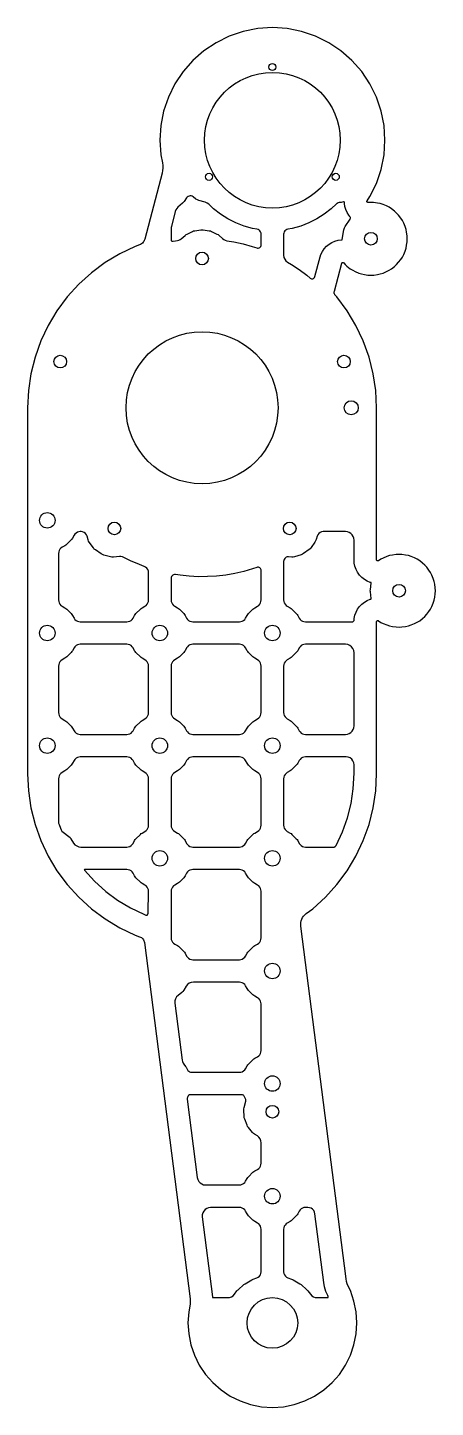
# Model space of a CAD drawing. Header units: millimetres. Extents: x 0 to 145, y 0 to 490.
import ezdxf

# ---------------------------------------------------------------- set-up
doc = ezdxf.new("R2010")
doc.units = ezdxf.units.MM
doc.layers.add('CUT', color=7, linetype='Continuous')

msp = doc.modelspace()

# ---------------------------------------------------------------- linework, layer by layer
at = {"layer": 'CUT'}
for points in [[(123.96, 434.69), (125.64, 439.65), (126.66, 444.78), (127, 450), (126.66, 455.22), (125.64, 460.35), (123.96, 465.31), (121.64, 470), (118.73, 474.35), (115.28, 478.28), (111.35, 481.73), (107, 484.64), (102.31, 486.96), (97.35, 488.64), (92.22, 489.66), (87, 490), (81.78, 489.66), (76.65, 488.64), (71.69, 486.96), (67, 484.64), (62.65, 481.73), (58.72, 478.28), (55.27, 474.35), (52.36, 470), (50.04, 465.31), (48.36, 460.35), (47.34, 455.22), (47, 450), (47.34, 444.78), (47.91, 441.92), (48.04, 441.02), (48.06, 440.11), (47.98, 439.21), (47.8, 438.32), (41.62, 414.82), (41.49, 414.44), (41.31, 414.08), (41.08, 413.75), (40.81, 413.45), (40.49, 413.19), (40.15, 412.98), (39.78, 412.82), (38.27, 412.28), (32.77, 409.68), (27.55, 406.55), (22.67, 402.93), (18.16, 398.84), (14.07, 394.33), (10.45, 389.45), (7.32, 384.23), (4.72, 378.73), (2.67, 373), (1.19, 367.1), (0.3, 361.08), (0, 355), (0, 225), (0.3, 218.92), (1.19, 212.9), (2.67, 207), (4.72, 201.27), (7.32, 195.77), (10.45, 190.55), (14.07, 185.67), (18.16, 181.16), (22.67, 177.07), (27.55, 173.45), (32.77, 170.32), (38.27, 167.72), (39.83, 167.16), (40.15, 167.02), (40.46, 166.84), (40.73, 166.61), (40.97, 166.35), (41.18, 166.06), (41.34, 165.74), (41.45, 165.4), (41.52, 165.06), (57.75, 38.51), (57.81, 37.65), (57.78, 36.79), (57.66, 35.93), (57.26, 33.92), (57, 30), (57.26, 26.08), (58.02, 22.24), (59.28, 18.52), (61.02, 15), (63.2, 11.74), (65.79, 8.79), (68.74, 6.2), (72, 4.02), (75.52, 2.28), (79.24, 1.02), (83.08, 0.26), (87, 0), (90.92, 0.26), (94.76, 1.02), (98.48, 2.28), (102, 4.02), (105.26, 6.2), (108.21, 8.79), (110.8, 11.74), (112.98, 15), (114.72, 18.52), (115.98, 22.24), (116.74, 26.08), (117, 30), (116.74, 33.92), (115.98, 37.76), (114.72, 41.48), (113.92, 43.09), (113.57, 43.91), (113.32, 44.75), (113.16, 45.62), (97.1, 170.89), (97.06, 171.52), (97.11, 172.16), (97.23, 172.77), (97.44, 173.37), (97.73, 173.94), (98.09, 174.46), (98.51, 174.93), (98.99, 175.34), (101.33, 177.07), (105.84, 181.16), (109.93, 185.67), (113.55, 190.55), (116.68, 195.77), (119.28, 201.27), (121.33, 207), (122.81, 212.9), (123.7, 218.92), (124, 225), (124, 278.97), (124, 279.03), (124.02, 279.09), (124.04, 279.15), (124.07, 279.21), (124.11, 279.26), (124.15, 279.3), (124.2, 279.34), (124.25, 279.38), (124.31, 279.4), (124.38, 279.42), (124.44, 279.42), (124.5, 279.42), (124.56, 279.41), (124.62, 279.39), (124.68, 279.36), (124.74, 279.33), (124.76, 279.31), (125.53, 278.79), (126.36, 278.39), (127.66, 277.85), (128.65, 277.51), (129.68, 277.31), (130.96, 277.14), (132, 277.07), (133.04, 277.14), (134.32, 277.31), (135.35, 277.51), (136.34, 277.85), (137.53, 278.34), (138.47, 278.8), (139.34, 279.38), (140.36, 280.17), (141.14, 280.86), (141.83, 281.64), (142.62, 282.66), (143.2, 283.53), (143.66, 284.47), (144.15, 285.66), (144.49, 286.65), (144.69, 287.68), (144.86, 288.96), (144.93, 290), (144.86, 291.04), (144.69, 292.32), (144.49, 293.35), (144.15, 294.34), (143.66, 295.53), (143.2, 296.47), (142.62, 297.34), (141.83, 298.36), (141.14, 299.14), (140.36, 299.83), (139.34, 300.62), (138.47, 301.2), (137.53, 301.66), (136.34, 302.15), (135.35, 302.49), (134.32, 302.69), (133.04, 302.86), (132, 302.93), (130.96, 302.86), (129.68, 302.69), (128.65, 302.49), (127.66, 302.15), (126.36, 301.61), (125.53, 301.21), (124.76, 300.69), (124.74, 300.67), (124.68, 300.64), (124.62, 300.61), (124.56, 300.59), (124.5, 300.58), (124.44, 300.58), (124.38, 300.58), (124.31, 300.6), (124.25, 300.62), (124.2, 300.66), (124.15, 300.7), (124.11, 300.74), (124.07, 300.79), (124.04, 300.85), (124.02, 300.91), (124, 300.97), (124, 301.03), (124, 355), (123.7, 361.08), (122.81, 367.1), (121.33, 373), (119.28, 378.73), (116.68, 384.23), (113.55, 389.45), (109.93, 394.33), (109.35, 394.97), (109.24, 395.11), (109.14, 395.27), (109.06, 395.44), (109, 395.62), (108.97, 395.81), (108.96, 396), (108.97, 396.18), (109.01, 396.37), (111.63, 406.32), (111.65, 406.37), (111.67, 406.42), (111.7, 406.46), (111.74, 406.5), (111.78, 406.54), (111.83, 406.57), (111.88, 406.59), (111.93, 406.6), (111.98, 406.61), (112.03, 406.61), (112.09, 406.6), (112.14, 406.58), (112.19, 406.56), (112.23, 406.53), (112.27, 406.5), (112.31, 406.46), (112.33, 406.43), (112.84, 405.84), (113.43, 405.33), (114.66, 404.38), (115.53, 403.8), (116.47, 403.34), (117.66, 402.85), (118.65, 402.51), (119.68, 402.31), (120.96, 402.14), (122, 402.07), (123.04, 402.14), (124.32, 402.31), (125.35, 402.51), (126.34, 402.85), (127.53, 403.34), (128.47, 403.8), (129.34, 404.38), (130.36, 405.17), (131.14, 405.86), (131.83, 406.64), (132.62, 407.66), (133.2, 408.53), (133.66, 409.47), (134.15, 410.66), (134.49, 411.65), (134.69, 412.68), (134.86, 413.96), (134.93, 415), (134.86, 416.04), (134.69, 417.32), (134.49, 418.35), (134.15, 419.34), (133.66, 420.53), (133.2, 421.47), (132.62, 422.34), (131.83, 423.36), (131.14, 424.14), (130.36, 424.83), (129.34, 425.62), (128.47, 426.2), (127.53, 426.66), (126.34, 427.15), (125.35, 427.49), (124.32, 427.69), (122.91, 427.88), (122, 427.94), (121.09, 427.88), (121.05, 427.88), (121, 427.87), (120.94, 427.88), (120.89, 427.89), (120.83, 427.91), (120.78, 427.93), (120.74, 427.96), (120.7, 428), (120.66, 428.04), (120.63, 428.09), (120.61, 428.14), (120.59, 428.2), (120.58, 428.25), (120.58, 428.31), (120.59, 428.36), (120.6, 428.42), (120.62, 428.47), (120.65, 428.52), (121.64, 430)], [(81.44, 411.74), (81.71, 411.68), (81.99, 411.69), (82.26, 411.76), (82.51, 411.9), (82.71, 412.08), (82.87, 412.32), (82.97, 412.58), (83, 412.86), (83, 416.62), (82.95, 417.04), (82.81, 417.44), (82.57, 417.79), (82.27, 418.08), (81.9, 418.29), (81.49, 418.41), (79.93, 418.69), (76.92, 419.52), (74.01, 420.65), (71.22, 422.05), (68.58, 423.71), (66.11, 425.63), (64.38, 427.26), (63.8, 427.69), (63.12, 427.97), (60.9, 428.58), (60.34, 428.8), (59.84, 429.12), (58.85, 429.89), (58.52, 430.1), (58.15, 430.21), (57.76, 430.24), (57.38, 430.18), (57.02, 430.03), (56.71, 429.8), (56.46, 429.5), (55.66, 428.29), (55.41, 427.95), (55.11, 427.66), (53.44, 426.22), (53.02, 425.78), (52.7, 425.27), (52.49, 424.71), (51.1, 419.41), (51.02, 419.03), (51, 418.65), (51, 414.74), (51.02, 414.58), (51.08, 414.44), (51.17, 414.31), (51.29, 414.21), (51.43, 414.14), (51.59, 414.1), (51.75, 414.11), (52.52, 414.25), (53.3, 414.36), (53.78, 414.48), (54.22, 414.69), (54.61, 414.98), (55.95, 416.21), (56.3, 416.48), (56.69, 416.7), (58.61, 417.61), (59.02, 417.77), (59.45, 417.87), (61.56, 418.18), (62, 418.22), (62.44, 418.18), (64.55, 417.87), (64.98, 417.77), (65.39, 417.61), (67.31, 416.7), (67.7, 416.48), (68.05, 416.21), (69.29, 415.07), (69.75, 414.73), (70.27, 414.48), (70.83, 414.33), (73.28, 413.93), (76.57, 413.2), (79.81, 412.3)], [(112.59, 427.93), (112.58, 428), (112.55, 428.06), (112.51, 428.12), (112.45, 428.16), (112.39, 428.18), (112.32, 428.19), (112.25, 428.18), (111.39, 427.94), (110.76, 427.86), (110.38, 427.76), (110.03, 427.59), (109.72, 427.36), (107.89, 425.63), (105.42, 423.71), (102.78, 422.05), (99.99, 420.65), (97.08, 419.52), (94.07, 418.69), (92.51, 418.41), (92.1, 418.29), (91.73, 418.08), (91.43, 417.79), (91.19, 417.44), (91.05, 417.04), (91, 416.62), (91, 409.13), (91.09, 408.41), (91.37, 407.74), (91.81, 407.16), (92.38, 406.71), (93.82, 405.87), (96.55, 404.05), (99.18, 402.09), (100.46, 401.02), (100.68, 400.89), (100.92, 400.8), (101.17, 400.79), (101.42, 400.83), (101.66, 400.94), (101.85, 401.1), (102.01, 401.31), (102.1, 401.55), (103.96, 408.63), (104.25, 409.47), (104.78, 410.52), (105.44, 411.48), (106.24, 412.34), (107.14, 413.08), (108.14, 413.69), (109.22, 414.15), (110.34, 414.46), (111.51, 414.61), (111.63, 414.61), (111.67, 414.62), (111.7, 414.63), (111.73, 414.65), (111.75, 414.67), (111.77, 414.7), (111.78, 414.73), (112.39, 418.23), (112.57, 418.84), (112.87, 419.4), (114.6, 421.93), (114.69, 422.12), (114.74, 422.32), (114.72, 422.52), (114.66, 422.71), (114.55, 422.89), (114.15, 423.36), (113.55, 424.33), (113.09, 425.36), (112.77, 426.45), (112.59, 427.57)], [(41.71, 284.52), (42.14, 284.83), (42.51, 285.23), (42.78, 285.69), (42.94, 286.2), (43, 286.73), (43, 296.39), (42.93, 296.98), (42.72, 297.53), (42.38, 298.01), (41.93, 298.4), (41.41, 298.67), (39.75, 299.28), (36.57, 300.66), (34.24, 301.83), (33.72, 302.03), (33.18, 302.14), (32.63, 302.14), (30.5, 301.95), (29.98, 301.95), (29.47, 302.04), (27.09, 302.67), (26.6, 302.84), (26.15, 303.1), (24.12, 304.49), (23.72, 304.82), (23.38, 305.21), (21.94, 307.21), (21.68, 307.65), (21.49, 308.13), (21.12, 309.39), (20.9, 309.92), (20.54, 310.37), (20.08, 310.71), (19.55, 310.93), (18.99, 311), (18.73, 311), (18.2, 310.94), (17.69, 310.78), (17.23, 310.51), (16.83, 310.14), (16.52, 309.71), (15.98, 308.73), (15.75, 308.38), (15.48, 308.07), (13.93, 306.52), (13.62, 306.25), (13.27, 306.02), (12.29, 305.48), (11.86, 305.17), (11.49, 304.77), (11.22, 304.31), (11.06, 303.8), (11, 303.27), (11, 286.73), (11.06, 286.2), (11.22, 285.69), (11.49, 285.23), (11.86, 284.83), (12.29, 284.52), (13.27, 283.98), (13.62, 283.75), (13.93, 283.48), (15.48, 281.93), (15.75, 281.62), (15.98, 281.27), (16.52, 280.29), (16.83, 279.86), (17.23, 279.49), (17.69, 279.22), (18.2, 279.06), (18.73, 279), (35.27, 279), (35.8, 279.06), (36.31, 279.22), (36.77, 279.49), (37.17, 279.86), (37.48, 280.29), (38.02, 281.27), (38.25, 281.62), (38.52, 281.93), (40.07, 283.48), (40.38, 283.75), (40.73, 283.98)], [(116, 300.76), (116, 308), (115.92, 308.67), (115.7, 309.3), (115.35, 309.87), (114.87, 310.35), (114.3, 310.7), (113.67, 310.92), (113, 311), (105.01, 311), (104.45, 310.93), (103.92, 310.71), (103.46, 310.37), (103.11, 309.92), (102.88, 309.39), (102.55, 308.2), (102.37, 307.74), (102.12, 307.3), (100.74, 305.34), (100.42, 304.95), (100.04, 304.63), (98.09, 303.22), (97.66, 302.96), (97.19, 302.78), (94.9, 302.09), (94.4, 301.99), (93.9, 301.97), (92.67, 302.03), (92.3, 302), (91.95, 301.89), (91.63, 301.7), (91.37, 301.45), (91.17, 301.14), (91.04, 300.79), (91, 300.43), (91, 286.73), (91.06, 286.2), (91.22, 285.69), (91.49, 285.23), (91.86, 284.83), (92.29, 284.52), (93.27, 283.98), (93.62, 283.75), (93.93, 283.48), (95.48, 281.93), (95.75, 281.62), (95.98, 281.27), (96.52, 280.29), (96.83, 279.86), (97.23, 279.49), (97.69, 279.22), (98.2, 279.06), (98.73, 279), (115.44, 279), (115.59, 279.02), (115.73, 279.07), (115.85, 279.16), (115.94, 279.28), (116, 279.41), (116.03, 279.56), (116.06, 280.14), (116.31, 281.29), (116.71, 282.4), (117.26, 283.44), (117.95, 284.4), (118.76, 285.25), (119.69, 285.98), (120.71, 286.57), (121.8, 287.01), (121.99, 287.06), (122.03, 287.08), (122.07, 287.11), (122.11, 287.15), (122.13, 287.19), (122.14, 287.24), (122.14, 287.29), (121.81, 289.57), (121.78, 290), (121.81, 290.43), (122.14, 292.71), (122.14, 292.76), (122.13, 292.81), (122.11, 292.85), (122.07, 292.89), (122.03, 292.92), (121.99, 292.94), (121.8, 292.99), (120.71, 293.43), (119.69, 294.02), (118.76, 294.75), (117.95, 295.6), (117.26, 296.56), (116.71, 297.6), (116.31, 298.71), (116.06, 299.86)], [(81.71, 284.52), (82.14, 284.83), (82.51, 285.23), (82.78, 285.69), (82.94, 286.2), (83, 286.73), (83, 297.2), (82.97, 297.47), (82.87, 297.72), (82.72, 297.95), (82.52, 298.13), (82.29, 298.26), (82.03, 298.33), (81.76, 298.33), (81.49, 298.28), (79.92, 297.74), (76.8, 296.85), (73.63, 296.14), (70.42, 295.59), (67.19, 295.22), (63.94, 295.03), (60.69, 295.01), (57.45, 295.17), (54.21, 295.51), (52.57, 295.77), (52.24, 295.78), (51.91, 295.71), (51.61, 295.56), (51.36, 295.34), (51.16, 295.07), (51.04, 294.76), (51, 294.42), (51, 286.73), (51.06, 286.2), (51.22, 285.69), (51.49, 285.23), (51.86, 284.83), (52.29, 284.52), (53.27, 283.98), (53.62, 283.75), (53.93, 283.48), (55.48, 281.93), (55.75, 281.62), (55.98, 281.27), (56.52, 280.29), (56.83, 279.86), (57.23, 279.49), (57.69, 279.22), (58.2, 279.06), (58.73, 279), (75.27, 279), (75.8, 279.06), (76.31, 279.22), (76.77, 279.49), (77.17, 279.86), (77.48, 280.29), (78.02, 281.27), (78.25, 281.62), (78.52, 281.93), (80.07, 283.48), (80.38, 283.75), (80.73, 283.98)], [(43, 263.27), (42.94, 263.8), (42.78, 264.31), (42.51, 264.77), (42.14, 265.17), (41.71, 265.48), (40.73, 266.02), (40.38, 266.25), (40.07, 266.52), (38.52, 268.07), (38.25, 268.38), (38.02, 268.73), (37.48, 269.71), (37.17, 270.14), (36.77, 270.51), (36.31, 270.78), (35.8, 270.94), (35.27, 271), (18.73, 271), (18.2, 270.94), (17.69, 270.78), (17.23, 270.51), (16.83, 270.14), (16.52, 269.71), (15.98, 268.73), (15.75, 268.38), (15.48, 268.07), (13.93, 266.52), (13.62, 266.25), (13.27, 266.02), (12.29, 265.48), (11.86, 265.17), (11.49, 264.77), (11.22, 264.31), (11.06, 263.8), (11, 263.27), (11, 246.73), (11.06, 246.2), (11.22, 245.69), (11.49, 245.23), (11.86, 244.83), (12.29, 244.52), (13.27, 243.98), (13.62, 243.75), (13.93, 243.48), (15.48, 241.93), (15.75, 241.62), (15.98, 241.27), (16.52, 240.29), (16.83, 239.86), (17.23, 239.49), (17.69, 239.22), (18.2, 239.06), (18.73, 239), (35.27, 239), (35.8, 239.06), (36.31, 239.22), (36.77, 239.49), (37.17, 239.86), (37.48, 240.29), (38.02, 241.27), (38.25, 241.62), (38.52, 241.93), (40.07, 243.48), (40.38, 243.75), (40.73, 243.98), (41.71, 244.52), (42.14, 244.83), (42.51, 245.23), (42.78, 245.69), (42.94, 246.2), (43, 246.73)], [(83, 263.27), (82.94, 263.8), (82.78, 264.31), (82.51, 264.77), (82.14, 265.17), (81.71, 265.48), (80.73, 266.02), (80.38, 266.25), (80.07, 266.52), (78.52, 268.07), (78.25, 268.38), (78.02, 268.73), (77.48, 269.71), (77.17, 270.14), (76.77, 270.51), (76.31, 270.78), (75.8, 270.94), (75.27, 271), (58.73, 271), (58.2, 270.94), (57.69, 270.78), (57.23, 270.51), (56.83, 270.14), (56.52, 269.71), (55.98, 268.73), (55.75, 268.38), (55.48, 268.07), (53.93, 266.52), (53.62, 266.25), (53.27, 266.02), (52.29, 265.48), (51.86, 265.17), (51.49, 264.77), (51.22, 264.31), (51.06, 263.8), (51, 263.27), (51, 246.73), (51.06, 246.2), (51.22, 245.69), (51.49, 245.23), (51.86, 244.83), (52.29, 244.52), (53.27, 243.98), (53.62, 243.75), (53.93, 243.48), (55.48, 241.93), (55.75, 241.62), (55.98, 241.27), (56.52, 240.29), (56.83, 239.86), (57.23, 239.49), (57.69, 239.22), (58.2, 239.06), (58.73, 239), (75.27, 239), (75.8, 239.06), (76.31, 239.22), (76.77, 239.49), (77.17, 239.86), (77.48, 240.29), (78.02, 241.27), (78.25, 241.62), (78.52, 241.93), (80.07, 243.48), (80.38, 243.75), (80.73, 243.98), (81.71, 244.52), (82.14, 244.83), (82.51, 245.23), (82.78, 245.69), (82.94, 246.2), (83, 246.73)], [(98.73, 271), (98.2, 270.94), (97.69, 270.78), (97.23, 270.51), (96.83, 270.14), (96.52, 269.71), (95.98, 268.73), (95.75, 268.38), (95.48, 268.07), (93.93, 266.52), (93.62, 266.25), (93.27, 266.02), (92.29, 265.48), (91.86, 265.17), (91.49, 264.77), (91.22, 264.31), (91.06, 263.8), (91, 263.27), (91, 246.73), (91.06, 246.2), (91.22, 245.69), (91.49, 245.23), (91.86, 244.83), (92.29, 244.52), (93.27, 243.98), (93.62, 243.75), (93.93, 243.48), (95.48, 241.93), (95.75, 241.62), (95.98, 241.27), (96.52, 240.29), (96.83, 239.86), (97.23, 239.49), (97.69, 239.22), (98.2, 239.06), (98.73, 239), (113, 239), (113.67, 239.08), (114.3, 239.3), (114.87, 239.65), (115.35, 240.13), (115.7, 240.7), (115.92, 241.33), (116, 242), (116, 268), (115.9, 268.78), (115.6, 269.5), (115.12, 270.12), (114.5, 270.6), (113.78, 270.9), (113, 271)], [(43, 223.27), (42.94, 223.8), (42.78, 224.31), (42.51, 224.77), (42.14, 225.17), (41.71, 225.48), (40.73, 226.02), (40.38, 226.25), (40.07, 226.52), (38.52, 228.07), (38.25, 228.38), (38.02, 228.73), (37.48, 229.71), (37.17, 230.14), (36.77, 230.51), (36.31, 230.78), (35.8, 230.94), (35.27, 231), (18.73, 231), (18.2, 230.94), (17.69, 230.78), (17.23, 230.51), (16.83, 230.14), (16.52, 229.71), (15.98, 228.73), (15.75, 228.38), (15.48, 228.07), (13.93, 226.52), (13.62, 226.25), (13.27, 226.02), (12.29, 225.48), (11.86, 225.17), (11.49, 224.77), (11.22, 224.31), (11.06, 223.8), (11, 223.27), (11, 207.99), (11.04, 207.48), (11.18, 206.98), (11.64, 205.67), (11.89, 205.14), (12.23, 204.68), (12.66, 204.29), (14.69, 202.74), (15.1, 202.37), (15.43, 201.93), (16.37, 200.42), (16.85, 199.83), (17.46, 199.38), (18.16, 199.1), (18.92, 199), (35.27, 199), (35.8, 199.06), (36.31, 199.22), (36.77, 199.49), (37.17, 199.86), (37.48, 200.29), (38.02, 201.27), (38.25, 201.62), (38.52, 201.93), (40.07, 203.48), (40.38, 203.75), (40.73, 203.98), (41.71, 204.52), (42.14, 204.83), (42.51, 205.23), (42.78, 205.69), (42.94, 206.2), (43, 206.73)], [(83, 223.27), (82.94, 223.8), (82.78, 224.31), (82.51, 224.77), (82.14, 225.17), (81.71, 225.48), (80.73, 226.02), (80.38, 226.25), (80.07, 226.52), (78.52, 228.07), (78.25, 228.38), (78.02, 228.73), (77.48, 229.71), (77.17, 230.14), (76.77, 230.51), (76.31, 230.78), (75.8, 230.94), (75.27, 231), (58.73, 231), (58.2, 230.94), (57.69, 230.78), (57.23, 230.51), (56.83, 230.14), (56.52, 229.71), (55.98, 228.73), (55.75, 228.38), (55.48, 228.07), (53.93, 226.52), (53.62, 226.25), (53.27, 226.02), (52.29, 225.48), (51.86, 225.17), (51.49, 224.77), (51.22, 224.31), (51.06, 223.8), (51, 223.27), (51, 206.73), (51.06, 206.2), (51.22, 205.69), (51.49, 205.23), (51.86, 204.83), (52.29, 204.52), (53.27, 203.98), (53.62, 203.75), (53.93, 203.48), (55.48, 201.93), (55.75, 201.62), (55.98, 201.27), (56.52, 200.29), (56.83, 199.86), (57.23, 199.49), (57.69, 199.22), (58.2, 199.06), (58.73, 199), (75.27, 199), (75.8, 199.06), (76.31, 199.22), (76.77, 199.49), (77.17, 199.86), (77.48, 200.29), (78.02, 201.27), (78.25, 201.62), (78.52, 201.93), (80.07, 203.48), (80.38, 203.75), (80.73, 203.98), (81.71, 204.52), (82.14, 204.83), (82.51, 205.23), (82.78, 205.69), (82.94, 206.2), (83, 206.73)], [(98.73, 231), (98.2, 230.94), (97.69, 230.78), (97.23, 230.51), (96.83, 230.14), (96.52, 229.71), (95.98, 228.73), (95.75, 228.38), (95.48, 228.07), (93.93, 226.52), (93.62, 226.25), (93.27, 226.02), (92.29, 225.48), (91.86, 225.17), (91.49, 224.77), (91.22, 224.31), (91.06, 223.8), (91, 223.27), (91, 206.73), (91.06, 206.2), (91.22, 205.69), (91.49, 205.23), (91.86, 204.83), (92.29, 204.52), (93.27, 203.98), (93.62, 203.75), (93.93, 203.48), (95.48, 201.93), (95.75, 201.62), (95.98, 201.27), (96.52, 200.29), (96.83, 199.86), (97.23, 199.49), (97.69, 199.22), (98.2, 199.06), (98.73, 199), (108.97, 199), (109.11, 199.02), (109.25, 199.07), (109.36, 199.16), (109.45, 199.27), (109.62, 199.55), (111.88, 204.34), (113.67, 209.33), (114.95, 214.47), (115.73, 219.71), (116, 225.2), (116, 228.16), (115.9, 228.89), (115.62, 229.58), (115.17, 230.17), (114.58, 230.62), (113.89, 230.9), (113.16, 231)], [(42.97, 183.27), (42.92, 183.8), (42.76, 184.31), (42.5, 184.77), (42.14, 185.17), (41.71, 185.48), (40.73, 186.02), (40.38, 186.25), (40.07, 186.52), (38.52, 188.07), (38.25, 188.38), (38.02, 188.73), (37.48, 189.71), (37.17, 190.14), (36.77, 190.51), (36.31, 190.78), (35.8, 190.94), (35.27, 191), (20.23, 191), (20.21, 191), (20.2, 190.99), (20.18, 190.98), (20.17, 190.97), (20.16, 190.95), (20.16, 190.93), (20.16, 190.91), (20.16, 190.89), (20.17, 190.88), (20.26, 190.75), (23.82, 186.82), (27.75, 183.26), (32, 180.11), (36.55, 177.38), (41.34, 175.12), (42.07, 174.86), (42.2, 174.83), (42.33, 174.83), (42.45, 174.86), (42.56, 174.92), (42.66, 175), (42.73, 175.11), (42.78, 175.23), (42.8, 175.35)], [(83, 183.27), (82.94, 183.8), (82.78, 184.31), (82.51, 184.77), (82.14, 185.17), (81.71, 185.48), (80.73, 186.02), (80.38, 186.25), (80.07, 186.52), (78.52, 188.07), (78.25, 188.38), (78.02, 188.73), (77.48, 189.71), (77.17, 190.14), (76.77, 190.51), (76.31, 190.78), (75.8, 190.94), (75.27, 191), (58.73, 191), (58.2, 190.94), (57.69, 190.78), (57.23, 190.51), (56.83, 190.14), (56.52, 189.71), (55.98, 188.73), (55.75, 188.38), (55.48, 188.07), (53.93, 186.52), (53.62, 186.25), (53.27, 186.02), (52.29, 185.48), (51.86, 185.17), (51.49, 184.77), (51.22, 184.31), (51.06, 183.8), (51, 183.27), (51, 166.73), (51.06, 166.2), (51.22, 165.69), (51.49, 165.23), (51.86, 164.83), (52.29, 164.52), (53.27, 163.98), (53.62, 163.75), (53.93, 163.48), (55.48, 161.93), (55.75, 161.62), (55.98, 161.27), (56.52, 160.29), (56.83, 159.86), (57.23, 159.49), (57.69, 159.22), (58.2, 159.06), (58.73, 159), (75.27, 159), (75.8, 159.06), (76.31, 159.22), (76.77, 159.49), (77.17, 159.86), (77.48, 160.29), (78.02, 161.27), (78.25, 161.62), (78.52, 161.93), (80.07, 163.48), (80.38, 163.75), (80.73, 163.98), (81.71, 164.52), (82.14, 164.83), (82.51, 165.23), (82.78, 165.69), (82.94, 166.2), (83, 166.73)], [(83, 143.27), (82.94, 143.8), (82.78, 144.31), (82.51, 144.77), (82.14, 145.17), (81.71, 145.48), (80.73, 146.02), (80.38, 146.25), (80.07, 146.52), (78.52, 148.07), (78.25, 148.38), (78.02, 148.73), (77.48, 149.71), (77.17, 150.14), (76.77, 150.51), (76.31, 150.78), (75.8, 150.94), (75.27, 151), (58.93, 151), (58.17, 150.9), (57.46, 150.62), (56.85, 150.16), (56.37, 149.57), (55.49, 148.13), (55.17, 147.7), (54.78, 147.34), (53.47, 146.32), (52.93, 145.77), (52.54, 145.1), (52.34, 144.35), (52.34, 143.57), (54.94, 123.31), (55.05, 122.79), (55.26, 122.3), (55.54, 121.86), (56.14, 121.08), (56.3, 120.85), (56.44, 120.6), (56.79, 119.91), (56.99, 119.6), (57.25, 119.35), (57.56, 119.16), (57.9, 119.04), (58.27, 119), (75.27, 119), (75.8, 119.06), (76.31, 119.22), (76.77, 119.49), (77.17, 119.86), (77.48, 120.29), (78.02, 121.27), (78.25, 121.62), (78.52, 121.93), (80.07, 123.48), (80.38, 123.75), (80.73, 123.98), (81.71, 124.52), (82.14, 124.83), (82.51, 125.23), (82.78, 125.69), (82.94, 126.2), (83, 126.73)], [(77.52, 108.73), (77.56, 109.04), (77.53, 109.34), (77.41, 109.63), (77.16, 110.08), (76.95, 110.55), (76.86, 110.7), (76.74, 110.83), (76.6, 110.92), (76.43, 110.98), (76.26, 111), (57.58, 111), (57.46, 110.99), (57.35, 110.95), (57.26, 110.88), (57.17, 110.8), (57.12, 110.69), (56.98, 110.38), (56.83, 110.07), (56.75, 109.87), (56.71, 109.65), (56.72, 109.44), (60.29, 81.62), (60.46, 80.92), (60.8, 80.28), (61.28, 79.75), (61.87, 79.34), (62.55, 79.09), (63.26, 79), (75.27, 79), (75.8, 79.06), (76.31, 79.22), (76.77, 79.49), (77.17, 79.86), (77.48, 80.29), (78.02, 81.27), (78.25, 81.62), (78.52, 81.93), (80.07, 83.48), (80.38, 83.75), (80.73, 83.98), (81.71, 84.52), (82.14, 84.83), (82.51, 85.23), (82.78, 85.69), (82.94, 86.2), (83, 86.73), (83, 93.97), (82.91, 94.69), (82.64, 95.36), (82.21, 95.95), (81.65, 96.41), (80.65, 97.03), (80.27, 97.32), (79.94, 97.66), (78.48, 99.42), (78.2, 99.81), (78, 100.24), (77.16, 102.37), (77.02, 102.83), (76.96, 103.3), (76.83, 105.58), (76.84, 106.06), (76.93, 106.53)], [(77.48, 69.71), (77.17, 70.14), (76.77, 70.51), (76.31, 70.78), (75.8, 70.94), (75.27, 71), (65.06, 71), (64.34, 70.91), (63.66, 70.65), (63.06, 70.24), (62.58, 69.69), (62.25, 69.05), (62.08, 68.34), (62.08, 67.62), (65.71, 39.31), (65.72, 39.15), (65.73, 39.11), (65.75, 39.08), (65.77, 39.04), (65.81, 39.02), (65.85, 39.01), (65.89, 39), (71.1, 39), (71.78, 39.08), (72.43, 39.31), (73, 39.68), (73.48, 40.17), (74.4, 41.38), (74.59, 41.6), (74.8, 41.8), (76.83, 43.59), (77.06, 43.77), (77.3, 43.93), (79.64, 45.3), (79.9, 45.43), (80.17, 45.54), (81.48, 45.99), (81.98, 46.24), (82.4, 46.6), (82.73, 47.06), (82.93, 47.58), (83, 48.13), (83, 63.27), (82.94, 63.8), (82.78, 64.31), (82.51, 64.77), (82.14, 65.17), (81.71, 65.48), (80.73, 66.02), (80.38, 66.25), (80.07, 66.52), (78.52, 68.07), (78.25, 68.38), (78.02, 68.73)], [(105.25, 44.38), (102.13, 68.77), (101.98, 69.36), (101.69, 69.9), (101.28, 70.36), (100.77, 70.71), (100.2, 70.93), (99.59, 71), (98.73, 71), (98.2, 70.94), (97.69, 70.78), (97.23, 70.51), (96.83, 70.14), (96.52, 69.71), (95.98, 68.73), (95.75, 68.38), (95.48, 68.07), (93.93, 66.52), (93.62, 66.25), (93.27, 66.02), (92.29, 65.48), (91.86, 65.17), (91.49, 64.77), (91.22, 64.31), (91.06, 63.8), (91, 63.27), (91, 48.13), (91.07, 47.58), (91.27, 47.06), (91.6, 46.6), (92.02, 46.24), (92.52, 45.99), (93.83, 45.54), (94.1, 45.43), (94.36, 45.3), (96.7, 43.93), (96.94, 43.77), (97.17, 43.59), (99.2, 41.8), (99.41, 41.6), (99.6, 41.38), (100.52, 40.17), (101, 39.68), (101.57, 39.31), (102.22, 39.08), (102.9, 39), (106.61, 39), (106.67, 39.01), (106.73, 39.03), (106.78, 39.07), (106.83, 39.12), (106.85, 39.18), (106.86, 39.24), (106.86, 39.31), (106.84, 39.37), (106.65, 39.75), (106.04, 41.17), (105.53, 42.86)]]:
    msp.add_lwpolyline(points, close=True, dxfattribs=at)
for centre, radius in [((87, 476), 1.25), ((87, 450), 24.1), ((64.48, 437), 1.25), ((109.52, 437), 1.25), ((122, 415), 2.25), ((62, 408), 2.25), ((62, 355), 27), ((11.59, 371.38), 2.25), ((112.41, 371.38), 2.25), ((115, 355), 2.5), ((7, 315), 2.75), ((30.85, 312.12), 2.25), ((93.15, 312.12), 2.25), ((132, 290), 2.25), ((7, 275), 2.75), ((47, 275), 2.75), ((87, 275), 2.75), ((7, 235), 2.75), ((47, 235), 2.75), ((87, 235), 2.75), ((47, 195), 2.75), ((87, 195), 2.75), ((87, 155), 2.75), ((87, 115), 2.75), ((87, 105), 2.25), ((87, 75), 2.75), ((87, 30), 9)]:
    msp.add_circle(centre, radius, dxfattribs=at)

doc.saveas('drawing.dxf')
